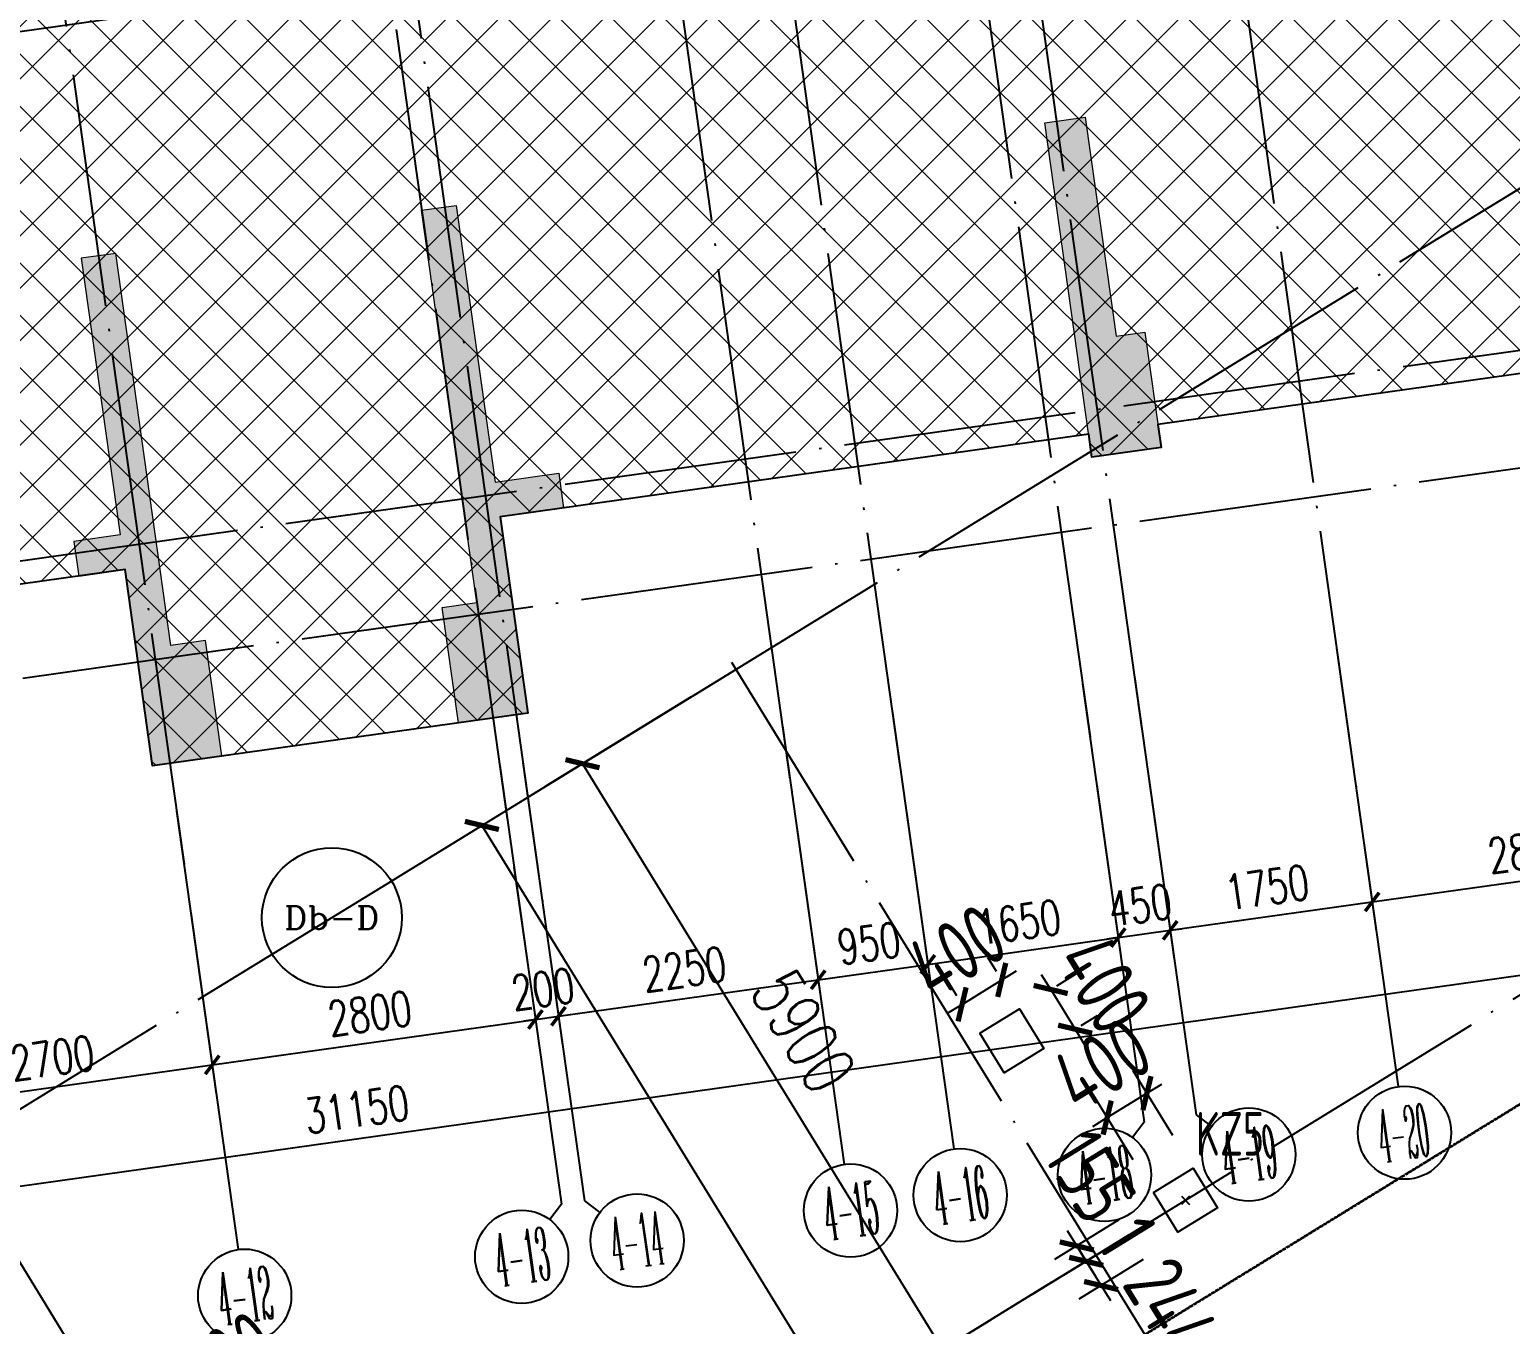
# Model space of a CAD drawing. Header units: millimetres. Extents: x 1089227 to 13101469, y 618865 to 10240562.
# Drawn here: x 1722349 to 1735054, y 4799842 to 4810955 of the extents above; entities that cross this region are included whole.
import ezdxf
from ezdxf.enums import TextEntityAlignment as Align

# ---------------------------------------------------------------- set-up
doc = ezdxf.new("R2010")
doc.units = ezdxf.units.MM
doc.header["$LTSCALE"] = 1000
doc.header["$PDMODE"] = 3
doc.header["$PDSIZE"] = 200
doc.linetypes.add('A09-G-CTRL-用地红线+建筑退线_设计区$0$Controlline1', pattern=[12.8, 8, -1.6, 1.6, -1.6])
doc.linetypes.add('DOTE', pattern=[2.42, 2, -0.2, 0.02, -0.2])
doc.layers.get('0').update_dxf_attribs({"linetype": 'CONTINUOUS'})
doc.layers.get('Defpoints').update_dxf_attribs({"linetype": 'CONTINUOUS'})
for name, color, linetype, lineweight in [('A09-G-CTRL-用地红线+建筑退线_设计区$0$Z-REDL-CTRL(建筑控制线)', 40, 'CONTINUOUS', 35), ('S-SLAB-HATCH', 73, 'CONTINUOUS', 0), ('S-WALL', 31, 'CONTINUOUS', 0)]:
    doc.layers.add(name, color=color, linetype=linetype, lineweight=lineweight)
for name, color, linetype in [('AXIS', 3, 'CONTINUOUS'), ('AXIS_TEXT', 7, 'CONTINUOUS'), ('C-H', 8, 'CONTINUOUS'), ('COLU_DIM', 3, 'CONTINUOUS'), ('COLU_NUM', 7, 'CONTINUOUS'), ('DOTE', 1, 'DOTE'), ('S-COLU-BEAM', 240, 'CONTINUOUS'), ('S-EDGE', 210, 'CONTINUOUS'), ('单形心', 4, 'CONTINUOUS'), ('辅助', 7, 'CONTINUOUS')]:
    doc.layers.add(name, color=color, linetype=linetype)
doc.styles.add('_TCH_AXIS', font='COMPLEX', dxfattribs={"bigfont": 'AllInOneBig.shx'})
doc.styles.add('_TCH_DIM_T3', font='SIMPLEX', dxfattribs={"width": 0.705882, "bigfont": 'AllInOneBig.shx'})
doc.styles.add('COMPLEX', font='COMPLEX', dxfattribs={"bigfont": 'AllInOneBig.shx'})
doc.styles.add('TSSD_Dimension', font='tssdeng.shx', dxfattribs={"width": 0.75, "bigfont": 'Hztxt.shx'})
doc.styles.add('TSSD_Label', font='Tssdeng.shx', dxfattribs={"width": 0.7, "bigfont": 'hztxt.shx'})
doc.dimstyles.new('_TCH_ARCH&&150', dxfattribs={"dimtxt": 446.25, "dimasz": 150, "dimexe": 375, "dimexo": 450, "dimgap": 189.375, "dimtad": 1, "dimdec": 0, "dimzin": 0, "dimdsep": 46, "dimtxsty": '_TCH_DIM_T3', "dimblk": 'ARCHTICK', "dimcen": 0.09, "dimclrt": 7, "dimazin": 2, "dimtfac": 1, "dimtdec": 0, "dimtix": 1, "dimtmove": 2, "dimatfit": 3, "dimfxl": 0, "dimtolj": 1, "dimtzin": 0, "dimarcsym": 0})
doc.dimstyles.new('_TCH_ARCH-100', dxfattribs={"dimscale": 100, "dimtxt": 2.975, "dimasz": 1, "dimexe": 2.5, "dimexo": 3, "dimgap": 1, "dimtad": 1, "dimdec": 0, "dimzin": 0, "dimdsep": 46, "dimtxsty": '_TCH_DIM_T3', "dimblk": 'ARCHTICK', "dimcen": 0.09, "dimclrt": 7, "dimazin": 2, "dimtfac": 1, "dimtdec": 0, "dimtix": 1, "dimtmove": 2, "dimatfit": 3, "dimfxl": 0, "dimtolj": 1, "dimtzin": 0, "dimarcsym": 0})
doc.dimstyles.new('TSSD_150_150', dxfattribs={"dimtxt": 525, "dimasz": 150, "dimexe": 225, "dimexo": 375, "dimgap": 150, "dimtad": 1, "dimdec": 0, "dimzin": 0, "dimdsep": 46, "dimtxsty": 'TSSD_Dimension', "dimblk": 'ARCHTICK', "dimblk1": 'ARCHTICK', "dimblk2": 'ARCHTICK', "dimcen": 0, "dimdle": 150, "dimclrt": 7, "dimadec": 0, "dimazin": 0, "dimtfac": 1, "dimtdec": 0, "dimtix": 1, "dimtmove": 2, "dimatfit": 3, "dimfxl": 0, "dimtolj": 1, "dimtzin": 0, "dimarcsym": 0})

# ---------------------------------------------------------------- blocks, each defined once
blk = doc.blocks.new('0323最综用地红线')
at = {"layer": 'A09-G-CTRL-用地红线+建筑退线_设计区$0$Z-REDL-CTRL(建筑控制线)', "linetype": 'A09-G-CTRL-用地红线+建筑退线_设计区$0$Controlline1', "ltscale": 0.0005, "flags": 128}
blk.add_lwpolyline([(8299567, 3686108), (8326626, 3675265), (8336400, 3687495), (8338983, 3690878), (8341712, 3688883), (8341724, 3688834), (8348492, 3681996), (8336495, 3657264), (8335815, 3655857), (8334921, 3653765), (8334408, 3652495), (8333554, 3650188), (8332762, 3647815), (8332296, 3646270), (8331866, 3644682), (8331460, 3643007), (8331063, 3641145), (8330737, 3639422), (8330293, 3636480), (8330017, 3634043), (8329761, 3630317), (8329732, 3627942), (8329763, 3625708), (8329928, 3622644), (8330113, 3620704), (8330325, 3618642), (8330653, 3615645), (8331572, 3606971), (8333151, 3600656), (8334420, 3595620), (8335099, 3592902), (8332162, 3588340), (8329462, 3587873), (8325135, 3587049), (8322510, 3586515), (8319525, 3585891), (8317926, 3585544), (8316578, 3585249), (8315535, 3585011), (8313300, 3584499), (8310791, 3583894), (8309251, 3583537), (8305740, 3582637), (8303918, 3582156), (8302104, 3581668), (8299703, 3581012), (8297227, 3580315), (8295056, 3579682), (8292998, 3579074), (8290643, 3578358), (8288572, 3577710), (8287591, 3577398), (8286161, 3576940), (8284503, 3576401), (8282624, 3575767), (8281086, 3575247), (8278146, 3574222), (8273894, 3572680), (8272471, 3572149), (8271089, 3571640), (8267888, 3570407), (8264331, 3569000), (8260702, 3567515), (8258549, 3566609), (8254947, 3565066), (8252185, 3563832), (8250834, 3563232), (8249176, 3562470), (8247994, 3561930), (8245505, 3560754), (8242980, 3559544), (8239801, 3558013), (8237959, 3557076), (8235838, 3555996), (8233384, 3554698), (8228450, 3552051), (8226178, 3550787), (8222141, 3548504), (8215629, 3544667), (8213710, 3543497), (8193657, 3531175), (8180322, 3522990), (8166408, 3514440), (8156991, 3508658), (8151138, 3505062), (8142685, 3507267), (8121171, 3545747), (8120724, 3546549), (8120233, 3547383), (8119272, 3548967), (8118108, 3550752), (8117067, 3552244), (8115806, 3553970), (8115672, 3554140), (8146431, 3575790), (8162146, 3587599), (8162295, 3588125), (8199863, 3615253), (8204215, 3618404), (8231584, 3638167), (8260590, 3655826), (8295376, 3680010)], close=True, dxfattribs=at)
blk = doc.blocks.new('_AXISO')
blk.add_circle((0, 0), 0.5)
at = {"layer": 'AXIS_TEXT', "style": 'COMPLEX', "width": 1.041667}
blk.add_attdef('A', text='', height=0.56, dxfattribs=at).set_placement((-0.25, -0.28), (0.25, -0.28), align=Align.FIT)
blk = doc.blocks.new('_ArchTick')
at = {"color": 0, "linetype": 'ByBlock', "const_width": 0.3}
blk.add_lwpolyline([(-0.707, -0.707), (0.707, 0.707)], dxfattribs=at)
blk = doc.blocks.new('*D28')
at = {"layer": 'AXIS', "color": 0, "lineweight": -2, "transparency": 16777216}
for p, q in [((0, -2314), (0, -5564)), ((31150, -2314), (31150, -5564)), ((0, -5314), (31150, -5314))]:
    blk.add_line(p, q, dxfattribs=at)
at = {"layer": 'Defpoints', "color": 0, "transparency": 16777216}
for p in [(0, -2014), (31150, -2014), (31150, -5314)]:
    blk.add_point(p, dxfattribs=at)
at = {"layer": 'AXIS', "color": 0, "linetype": 'ByBlock', "lineweight": -2, "transparency": 16777216, "xscale": 100, "yscale": 100, "zscale": 100, "rotation": 180}
blk.add_blockref('_ArchTick', (0, -5314), dxfattribs=at)
at = {"layer": 'AXIS', "color": 0, "linetype": 'ByBlock', "lineweight": -2, "transparency": 16777216, "xscale": 100, "yscale": 100, "zscale": 100}
blk.add_blockref('_ArchTick', (31150, -5314), dxfattribs=at)
at = {"layer": 'AXIS', "color": 7, "transparency": 16777216, "insert": (15575, -5065), "char_height": 297.5, "attachment_point": 5, "style": '_TCH_DIM_T3'}
blk.add_mtext('\\A1;31150', dxfattribs=at)
blk = doc.blocks.new('*D34')
at = {"layer": 'AXIS', "color": 0, "lineweight": -2, "transparency": 16777216}
for p, q in [((11700, -2314), (11700, -4764)), ((14400, -2314), (14400, -4764)), ((11700, -4514), (14400, -4514))]:
    blk.add_line(p, q, dxfattribs=at)
at = {"layer": 'Defpoints', "color": 0, "transparency": 16777216}
for p in [(11700, -2014), (14400, -2014), (14400, -4514)]:
    blk.add_point(p, dxfattribs=at)
at = {"layer": 'AXIS', "color": 0, "linetype": 'ByBlock', "lineweight": -2, "transparency": 16777216, "xscale": 100, "yscale": 100, "zscale": 100, "rotation": 180}
blk.add_blockref('_ArchTick', (11700, -4514), dxfattribs=at)
at = {"layer": 'AXIS', "color": 0, "linetype": 'ByBlock', "lineweight": -2, "transparency": 16777216, "xscale": 100, "yscale": 100, "zscale": 100}
blk.add_blockref('_ArchTick', (14400, -4514), dxfattribs=at)
at = {"layer": 'AXIS', "color": 7, "transparency": 16777216, "insert": (13050, -4265), "char_height": 297.5, "attachment_point": 5, "style": '_TCH_DIM_T3'}
blk.add_mtext('\\A1;2700', dxfattribs=at)
blk = doc.blocks.new('*D35')
at = {"layer": 'AXIS', "color": 0, "lineweight": -2, "transparency": 16777216}
for p, q in [((14400, -2314), (14400, -4764)), ((17200, -2314), (17200, -4764)), ((14400, -4514), (17200, -4514))]:
    blk.add_line(p, q, dxfattribs=at)
at = {"layer": 'Defpoints', "color": 0, "transparency": 16777216}
for p in [(14400, -2014), (17200, -2014), (17200, -4514)]:
    blk.add_point(p, dxfattribs=at)
at = {"layer": 'AXIS', "color": 0, "linetype": 'ByBlock', "lineweight": -2, "transparency": 16777216, "xscale": 100, "yscale": 100, "zscale": 100, "rotation": 180}
blk.add_blockref('_ArchTick', (14400, -4514), dxfattribs=at)
at = {"layer": 'AXIS', "color": 0, "linetype": 'ByBlock', "lineweight": -2, "transparency": 16777216, "xscale": 100, "yscale": 100, "zscale": 100}
blk.add_blockref('_ArchTick', (17200, -4514), dxfattribs=at)
at = {"layer": 'AXIS', "color": 7, "transparency": 16777216, "insert": (15800, -4265), "char_height": 297.5, "attachment_point": 5, "style": '_TCH_DIM_T3'}
blk.add_mtext('\\A1;2800', dxfattribs=at)
blk = doc.blocks.new('*D36')
at = {"layer": 'AXIS', "color": 0, "lineweight": -2, "transparency": 16777216}
for p, q in [((17200, -2314), (17200, -4764)), ((17400, -2314), (17400, -4764)), ((17200, -4514), (17100, -4514)), ((17200, -4514), (17400, -4514)), ((17400, -4514), (17500, -4514))]:
    blk.add_line(p, q, dxfattribs=at)
at = {"layer": 'Defpoints', "color": 0, "transparency": 16777216}
for p in [(17200, -2014), (17400, -2014), (17400, -4514)]:
    blk.add_point(p, dxfattribs=at)
at = {"layer": 'AXIS', "color": 0, "linetype": 'ByBlock', "lineweight": -2, "transparency": 16777216, "xscale": 100, "yscale": 100, "zscale": 100}
blk.add_blockref('_ArchTick', (17200, -4514), dxfattribs=at)
at = {"layer": 'AXIS', "color": 0, "linetype": 'ByBlock', "lineweight": -2, "transparency": 16777216, "xscale": 100, "yscale": 100, "zscale": 100, "rotation": 180}
blk.add_blockref('_ArchTick', (17400, -4514), dxfattribs=at)
at = {"layer": 'AXIS', "color": 7, "transparency": 16777216, "insert": (17300, -4265), "char_height": 297.5, "attachment_point": 5, "style": '_TCH_DIM_T3'}
blk.add_mtext('\\A1;200', dxfattribs=at)
blk = doc.blocks.new('*D37')
at = {"layer": 'AXIS', "color": 0, "lineweight": -2, "transparency": 16777216}
for p, q in [((17400, -2314), (17400, -4764)), ((19650, -2314), (19650, -4764)), ((17400, -4514), (19650, -4514))]:
    blk.add_line(p, q, dxfattribs=at)
at = {"layer": 'Defpoints', "color": 0, "transparency": 16777216}
for p in [(17400, -2014), (19650, -2014), (19650, -4514)]:
    blk.add_point(p, dxfattribs=at)
at = {"layer": 'AXIS', "color": 0, "linetype": 'ByBlock', "lineweight": -2, "transparency": 16777216, "xscale": 100, "yscale": 100, "zscale": 100, "rotation": 180}
blk.add_blockref('_ArchTick', (17400, -4514), dxfattribs=at)
at = {"layer": 'AXIS', "color": 0, "linetype": 'ByBlock', "lineweight": -2, "transparency": 16777216, "xscale": 100, "yscale": 100, "zscale": 100}
blk.add_blockref('_ArchTick', (19650, -4514), dxfattribs=at)
at = {"layer": 'AXIS', "color": 7, "transparency": 16777216, "insert": (18525, -4265), "char_height": 297.5, "attachment_point": 5, "style": '_TCH_DIM_T3'}
blk.add_mtext('\\A1;2250', dxfattribs=at)
blk = doc.blocks.new('*D38')
at = {"layer": 'AXIS', "color": 0, "lineweight": -2, "transparency": 16777216}
for p, q in [((19650, -2314), (19650, -4764)), ((20600, -2314), (20600, -4764)), ((19650, -4514), (20600, -4514))]:
    blk.add_line(p, q, dxfattribs=at)
at = {"layer": 'Defpoints', "color": 0, "transparency": 16777216}
for p in [(19650, -2014), (20600, -2014), (20600, -4514)]:
    blk.add_point(p, dxfattribs=at)
at = {"layer": 'AXIS', "color": 0, "linetype": 'ByBlock', "lineweight": -2, "transparency": 16777216, "xscale": 100, "yscale": 100, "zscale": 100, "rotation": 180}
blk.add_blockref('_ArchTick', (19650, -4514), dxfattribs=at)
at = {"layer": 'AXIS', "color": 0, "linetype": 'ByBlock', "lineweight": -2, "transparency": 16777216, "xscale": 100, "yscale": 100, "zscale": 100}
blk.add_blockref('_ArchTick', (20600, -4514), dxfattribs=at)
at = {"layer": 'AXIS', "color": 7, "transparency": 16777216, "insert": (20125, -4265), "char_height": 297.5, "attachment_point": 5, "style": '_TCH_DIM_T3'}
blk.add_mtext('\\A1;950', dxfattribs=at)
blk = doc.blocks.new('*D39')
at = {"layer": 'AXIS', "color": 0, "lineweight": -2, "transparency": 16777216}
for p, q in [((20600, -2314), (20600, -4764)), ((22250, -2314), (22250, -4764)), ((20600, -4514), (22250, -4514))]:
    blk.add_line(p, q, dxfattribs=at)
at = {"layer": 'Defpoints', "color": 0, "transparency": 16777216}
for p in [(20600, -2014), (22250, -2014), (22250, -4514)]:
    blk.add_point(p, dxfattribs=at)
at = {"layer": 'AXIS', "color": 0, "linetype": 'ByBlock', "lineweight": -2, "transparency": 16777216, "xscale": 100, "yscale": 100, "zscale": 100, "rotation": 180}
blk.add_blockref('_ArchTick', (20600, -4514), dxfattribs=at)
at = {"layer": 'AXIS', "color": 0, "linetype": 'ByBlock', "lineweight": -2, "transparency": 16777216, "xscale": 100, "yscale": 100, "zscale": 100}
blk.add_blockref('_ArchTick', (22250, -4514), dxfattribs=at)
at = {"layer": 'AXIS', "color": 7, "transparency": 16777216, "insert": (21425, -4265), "char_height": 297.5, "attachment_point": 5, "style": '_TCH_DIM_T3'}
blk.add_mtext('\\A1;1650', dxfattribs=at)
blk = doc.blocks.new('*D40')
at = {"layer": 'AXIS', "color": 0, "lineweight": -2, "transparency": 16777216}
for p, q in [((22250, -2314), (22250, -4764)), ((22700, -2314), (22700, -4764)), ((22250, -4514), (22150, -4514)), ((22250, -4514), (22700, -4514)), ((22700, -4514), (22800, -4514))]:
    blk.add_line(p, q, dxfattribs=at)
at = {"layer": 'Defpoints', "color": 0, "transparency": 16777216}
for p in [(22250, -2014), (22700, -2014), (22700, -4514)]:
    blk.add_point(p, dxfattribs=at)
at = {"layer": 'AXIS', "color": 0, "linetype": 'ByBlock', "lineweight": -2, "transparency": 16777216, "xscale": 100, "yscale": 100, "zscale": 100}
blk.add_blockref('_ArchTick', (22250, -4514), dxfattribs=at)
at = {"layer": 'AXIS', "color": 0, "linetype": 'ByBlock', "lineweight": -2, "transparency": 16777216, "xscale": 100, "yscale": 100, "zscale": 100, "rotation": 180}
blk.add_blockref('_ArchTick', (22700, -4514), dxfattribs=at)
at = {"layer": 'AXIS', "color": 7, "transparency": 16777216, "insert": (22475, -4265), "char_height": 297.5, "attachment_point": 5, "style": '_TCH_DIM_T3'}
blk.add_mtext('\\A1;450', dxfattribs=at)
blk = doc.blocks.new('*D41')
at = {"layer": 'AXIS', "color": 0, "lineweight": -2, "transparency": 16777216}
for p, q in [((22700, -2314), (22700, -4764)), ((24450, -2314), (24450, -4764)), ((22700, -4514), (24450, -4514))]:
    blk.add_line(p, q, dxfattribs=at)
at = {"layer": 'Defpoints', "color": 0, "transparency": 16777216}
for p in [(22700, -2014), (24450, -2014), (24450, -4514)]:
    blk.add_point(p, dxfattribs=at)
at = {"layer": 'AXIS', "color": 0, "linetype": 'ByBlock', "lineweight": -2, "transparency": 16777216, "xscale": 100, "yscale": 100, "zscale": 100, "rotation": 180}
blk.add_blockref('_ArchTick', (22700, -4514), dxfattribs=at)
at = {"layer": 'AXIS', "color": 0, "linetype": 'ByBlock', "lineweight": -2, "transparency": 16777216, "xscale": 100, "yscale": 100, "zscale": 100}
blk.add_blockref('_ArchTick', (24450, -4514), dxfattribs=at)
at = {"layer": 'AXIS', "color": 7, "transparency": 16777216, "insert": (23575, -4265), "char_height": 297.5, "attachment_point": 5, "style": '_TCH_DIM_T3'}
blk.add_mtext('\\A1;1750', dxfattribs=at)
blk = doc.blocks.new('*D42')
at = {"layer": 'AXIS', "color": 0, "lineweight": -2, "transparency": 16777216}
for p, q in [((24450, -2314), (24450, -4764)), ((27250, -2314), (27250, -4764)), ((24450, -4514), (27250, -4514))]:
    blk.add_line(p, q, dxfattribs=at)
at = {"layer": 'Defpoints', "color": 0, "transparency": 16777216}
for p in [(24450, -2014), (27250, -2014), (27250, -4514)]:
    blk.add_point(p, dxfattribs=at)
at = {"layer": 'AXIS', "color": 0, "linetype": 'ByBlock', "lineweight": -2, "transparency": 16777216, "xscale": 100, "yscale": 100, "zscale": 100, "rotation": 180}
blk.add_blockref('_ArchTick', (24450, -4514), dxfattribs=at)
at = {"layer": 'AXIS', "color": 0, "linetype": 'ByBlock', "lineweight": -2, "transparency": 16777216, "xscale": 100, "yscale": 100, "zscale": 100}
blk.add_blockref('_ArchTick', (27250, -4514), dxfattribs=at)
at = {"layer": 'AXIS', "color": 7, "transparency": 16777216, "insert": (25850, -4265), "char_height": 297.5, "attachment_point": 5, "style": '_TCH_DIM_T3'}
blk.add_mtext('\\A1;2800', dxfattribs=at)
blk = doc.blocks.new('*D450')
at = {"layer": 'AXIS', "color": 0, "lineweight": -2, "transparency": 16777216}
for p, q in [((-173409, -19984), (-175525, -21284)), ((-175206, -21087), (-165000, -37704)), ((-163203, -36600), (-165320, -37900))]:
    blk.add_line(p, q, dxfattribs=at)
at = {"layer": 'Defpoints', "color": 0, "transparency": 16777216}
for p in [(-173025, -19748), (-162820, -36364), (-165000, -37704)]:
    blk.add_point(p, dxfattribs=at)
at = {"layer": 'AXIS', "color": 0, "lineweight": -2, "transparency": 16777216, "xscale": 150, "yscale": 150, "zscale": 150}
for p, rotation in [((-175206, -21087), 121.5582110074274), ((-165000, -37704), 301.5582110074274)]:
    blk.add_blockref('_ArchTick', p, dxfattribs=dict(at, rotation=rotation))
at = {"layer": 'AXIS', "color": 7, "transparency": 16777216, "insert": (-169751, -29180), "char_height": 446.2, "attachment_point": 5, "rotation": 301.5582, "style": '_TCH_DIM_T3'}
blk.add_mtext('\\A1;19500', dxfattribs=at)
blk = doc.blocks.new('*D452')
at = {"layer": 'AXIS', "color": 0, "lineweight": -2, "transparency": 16777216}
for p, q in [((-170321, -25011), (-171574, -25781)), ((-171255, -25585), (-167748, -31294)), ((-166814, -30720), (-168068, -31490))]:
    blk.add_line(p, q, dxfattribs=at)
at = {"layer": 'Defpoints', "color": 0, "transparency": 16777216}
for p in [(-169937, -24776), (-166431, -30485), (-167748, -31294)]:
    blk.add_point(p, dxfattribs=at)
at = {"layer": 'AXIS', "color": 0, "lineweight": -2, "transparency": 16777216, "xscale": 150, "yscale": 150, "zscale": 150}
for p, rotation in [((-171255, -25585), 121.5582110074262), ((-167748, -31294), 301.5582110074262)]:
    blk.add_blockref('_ArchTick', p, dxfattribs=dict(at, rotation=rotation))
at = {"layer": 'AXIS', "color": 7, "transparency": 16777216, "insert": (-169150, -28223), "char_height": 446.2, "attachment_point": 5, "rotation": 301.5582, "style": '_TCH_DIM_T3'}
blk.add_mtext('\\A1;6700', dxfattribs=at)
blk = doc.blocks.new('*D453')
at = {"layer": 'AXIS', "color": 0, "lineweight": -2, "transparency": 16777216}
for p, q in [((-173409, -19984), (-174662, -20754)), ((-174343, -20557), (-171255, -25585)), ((-170321, -25011), (-171574, -25781))]:
    blk.add_line(p, q, dxfattribs=at)
at = {"layer": 'Defpoints', "color": 0, "transparency": 16777216}
for p in [(-173025, -19748), (-169937, -24776), (-171255, -25585)]:
    blk.add_point(p, dxfattribs=at)
at = {"layer": 'AXIS', "color": 0, "lineweight": -2, "transparency": 16777216, "xscale": 150, "yscale": 150, "zscale": 150}
for p, rotation in [((-174343, -20557), 121.5582110074291), ((-171255, -25585), 301.5582110074291)]:
    blk.add_blockref('_ArchTick', p, dxfattribs=dict(at, rotation=rotation))
at = {"layer": 'AXIS', "color": 7, "transparency": 16777216, "insert": (-172447, -22855), "char_height": 446.2, "attachment_point": 5, "rotation": 301.5582, "style": '_TCH_DIM_T3'}
blk.add_mtext('\\A1;5900', dxfattribs=at)
blk = doc.blocks.new('A$C6E8A2456')
at = {"layer": 'S-SLAB-HATCH'}
h = blk.add_hatch(dxfattribs=at)
h.set_pattern_fill('ANSI37', color=251, scale=200)
h.set_pattern_definition([(45, (-2451873.96, 1550581.15), (-224.506403, 224.506403), []), (135, (-2451873.96, 1550581.15), (-224.506403, -224.506403), [])])
h.paths.add_polyline_path([(1, 0), (516, -3664), (3783, -3205), (4145, -5779), (4343, -5751), (5164, -11594), (5164, -11594), (5386, -13179), (4793, -13262), (5197, -16134), (5197, -16134), (5266, -16629), (5068, -16657), (5674, -20965), (5785, -21757), (6126, -24183), (6324, -24155), (6978, -28809), (9701, -28426), (10091, -31199), (9101, -31338), (8989, -30546), (7405, -30767), (6117, -30950), (6827, -36000), (2717, -36578), (2745, -36776), (2151, -36859), (2123, -36661), (-2927, -37371), (-2690, -39055), (-5909, -39507), (-6145, -37823), (-10948, -38498), (-10851, -39192), (-11544, -39289), (-11572, -39091), (-16821, -39829), (-16932, -39036), (-16685, -39002), (-17269, -34842), (-19992, -35225), (-19922, -35720), (-20912, -35859), (-21393, -32443), (-19214, -32137), (-20821, -20699), (-21019, -20727), (-22607, -9438), (-22409, -9410), (-22728, -7133), (-19460, -6673), (-20003, -2811), (-19211, -2700), (-19113, -3393), (-15846, -2934), (-15888, -2637), (-15393, -2567), (-15378, -2666), (-4486, -1137), (-4500, -1036), (-4005, -967), (-3984, -1115), (-715, -656), (-792, -111)])
at = {"layer": 'S-EDGE'}
blk.add_lwpolyline([(5068, -16657), (5674, -20965), (5785, -21757), (6126, -24183), (6324, -24155), (6978, -28809), (9701, -28426), (10091, -31199), (9101, -31338), (8989, -30546), (7405, -30767), (6117, -30950), (6827, -36000), (2717, -36578), (2745, -36776), (2151, -36859), (2123, -36661), (-2927, -37371), (-2690, -39055), (-5909, -39507), (-6145, -37823), (-10948, -38498)], dxfattribs=at)
blk = doc.blocks.new('QZ-TL-0808')
at = {"layer": 'C-H'}
for points in [[(-130443, -110819), (-130096, -110770), (-129832, -112651), (-129584, -112617), (-129445, -113607), (-130039, -113690)], [(-135790, -111570), (-135493, -111530), (-135159, -113905), (-134614, -113828), (-134573, -114126), (-135117, -114202), (-134881, -115886), (-135475, -115969), (-135614, -114979), (-135317, -114937)], [(-138099, -116338), (-137504, -116254), (-137644, -115264), (-137941, -115306), (-138414, -111941), (-138711, -111983), (-138377, -114357), (-138774, -114413), (-138732, -114710), (-138335, -114654)]]:
    blk.add_hatch(color=256, dxfattribs=at).paths.add_polyline_path(points)
at = {"layer": 'S-WALL'}
for points in [[(-130443, -110819), (-130096, -110770), (-129832, -112651), (-129584, -112617), (-129445, -113607), (-130039, -113690), (-130443, -110819)], [(-135790, -111570), (-135493, -111530), (-135159, -113905), (-134614, -113828), (-134573, -114126), (-135117, -114202), (-134881, -115886), (-135475, -115969), (-135614, -114979), (-135317, -114937), (-135790, -111570)], [(-138099, -116338), (-137504, -116254), (-137644, -115264), (-137941, -115306), (-138414, -111941), (-138711, -111983), (-138377, -114357), (-138774, -114413), (-138732, -114710), (-138335, -114654), (-138099, -116338)]]:
    blk.add_lwpolyline(points, dxfattribs=at)
blk = doc.blocks.new('BANWANG_XINGXIN')
at = {"color": 0}
for points in [[(0.71, 0.71), (-0.71, -0.71)], [(-0.71, 0.71), (0.71, -0.71)]]:
    blk.add_lwpolyline(points, dxfattribs=at)
blk = doc.blocks.new('*D1334')
at = {"layer": 'COLU_DIM', "color": 0, "lineweight": -2, "transparency": 16777216}
for p, q in [((1724027, 4798594), (1723710, 4799162)), ((1723340, 4798697), (1723950, 4799039)), ((1723678, 4798399), (1723361, 4798966))]:
    blk.add_line(p, q, dxfattribs=at)
at = {"layer": 'Defpoints', "color": 0, "transparency": 16777216}
for p in [(1723820, 4798965), (1724210, 4798267), (1723861, 4798072)]:
    blk.add_point(p, dxfattribs=at)
at = {"layer": 'COLU_DIM', "color": 0, "lineweight": -2, "transparency": 16777216, "xscale": 150, "yscale": 150, "zscale": 150}
for p, rotation in [((1723820, 4798965), 29.24472781639269), ((1723471, 4798770), 209.2447278163927)]:
    blk.add_blockref('_ArchTick', p, dxfattribs=dict(at, rotation=rotation))
at = {"layer": 'COLU_DIM', "color": 7, "transparency": 16777216, "insert": (1724036, 4799559), "char_height": 525, "attachment_point": 5, "rotation": 29.2447, "style": 'TSSD_Dimension'}
blk.add_mtext('\\A1;400', dxfattribs=at)
blk = doc.blocks.new('*D1348')
at = {"layer": 'COLU_DIM', "color": 0, "lineweight": -2, "transparency": 16777216}
for p, q in [((1732159, 4801465), (1731818, 4802018)), ((1731936, 4801827), (1732064, 4801905)), ((1731818, 4801255), (1731477, 4801809)), ((1731595, 4801617), (1731936, 4801827)), ((1731595, 4801617), (1731468, 4801538))]:
    blk.add_line(p, q, dxfattribs=at)
at = {"layer": 'Defpoints', "color": 0, "transparency": 16777216}
for p in [(1731936, 4801827), (1732355, 4801146), (1732015, 4800936)]:
    blk.add_point(p, dxfattribs=at)
at = {"layer": 'COLU_DIM', "color": 0, "lineweight": -2, "transparency": 16777216, "xscale": 150, "yscale": 150, "zscale": 150}
for p, rotation in [((1731936, 4801827), 211.6324405110617), ((1731595, 4801617), 31.63244051106174)]:
    blk.add_blockref('_ArchTick', p, dxfattribs=dict(at, rotation=rotation))
at = {"layer": 'COLU_DIM', "color": 7, "transparency": 16777216, "insert": (1731549, 4802073), "char_height": 525, "attachment_point": 5, "rotation": 31.6324, "style": 'TSSD_Dimension'}
blk.add_mtext('\\A1;400', dxfattribs=at)
blk = doc.blocks.new('*D1349')
at = {"layer": 'COLU_DIM', "color": 0, "lineweight": -2, "transparency": 16777216}
for p, q in [((1731696, 4800739), (1731142, 4800398)), ((1731334, 4800516), (1731255, 4800644)), ((1731777, 4800607), (1731224, 4800266)), ((1731334, 4800516), (1731415, 4800384)), ((1731415, 4800384), (1731494, 4800256))]:
    blk.add_line(p, q, dxfattribs=at)
at = {"layer": 'Defpoints', "color": 0, "transparency": 16777216}
for p in [(1732015, 4800936), (1732096, 4800803), (1731415, 4800384)]:
    blk.add_point(p, dxfattribs=at)
at = {"layer": 'COLU_DIM', "color": 0, "lineweight": -2, "transparency": 16777216, "xscale": 150, "yscale": 150, "zscale": 150}
for p, rotation in [((1731334, 4800516), 301.6324405337783), ((1731415, 4800384), 121.6324405337783)]:
    blk.add_blockref('_ArchTick', p, dxfattribs=dict(at, rotation=rotation))
at = {"layer": 'COLU_DIM', "color": 7, "transparency": 16777216, "insert": (1731450, 4801115), "char_height": 525, "attachment_point": 5, "rotation": 301.6324, "style": 'TSSD_Dimension'}
blk.add_mtext('\\A1;155', dxfattribs=at)
blk = doc.blocks.new('*D1350')
at = {"layer": 'COLU_DIM', "color": 0, "lineweight": -2, "transparency": 16777216}
for p, q in [((1731777, 4800607), (1731224, 4800266)), ((1731777, 4800606), (1731224, 4800265)), ((1731415, 4800384), (1731337, 4800512)), ((1731415, 4800384), (1731415, 4800383)), ((1731415, 4800383), (1731494, 4800256))]:
    blk.add_line(p, q, dxfattribs=at)
at = {"layer": 'Defpoints', "color": 0, "transparency": 16777216}
for p in [(1732096, 4800803), (1732097, 4800803), (1731415, 4800383)]:
    blk.add_point(p, dxfattribs=at)
at = {"layer": 'COLU_DIM', "color": 0, "lineweight": -2, "transparency": 16777216, "xscale": 150, "yscale": 150, "zscale": 150}
for p, rotation in [((1731415, 4800384), 301.6324405337783), ((1731415, 4800383), 121.6324405337783)]:
    blk.add_blockref('_ArchTick', p, dxfattribs=dict(at, rotation=rotation))
at = {"layer": 'COLU_DIM', "color": 7, "transparency": 16777216, "insert": (1731767, 4800600), "char_height": 525, "attachment_point": 5, "rotation": 301.6324, "style": 'TSSD_Dimension'}
blk.add_mtext('\\A1;1', dxfattribs=at)
blk = doc.blocks.new('*D1351')
at = {"layer": 'COLU_DIM', "color": 0, "lineweight": -2, "transparency": 16777216}
for p, q in [((1731777, 4800606), (1731224, 4800265)), ((1731415, 4800383), (1731337, 4800511)), ((1731905, 4800399), (1731352, 4800058)), ((1731415, 4800383), (1731543, 4800176)), ((1731543, 4800176), (1731622, 4800048))]:
    blk.add_line(p, q, dxfattribs=at)
at = {"layer": 'Defpoints', "color": 0, "transparency": 16777216}
for p in [(1732097, 4800803), (1732225, 4800595), (1731543, 4800176)]:
    blk.add_point(p, dxfattribs=at)
at = {"layer": 'COLU_DIM', "color": 0, "lineweight": -2, "transparency": 16777216, "xscale": 150, "yscale": 150, "zscale": 150}
for p, rotation in [((1731415, 4800383), 301.6324405337783), ((1731543, 4800176), 121.6324405337783)]:
    blk.add_blockref('_ArchTick', p, dxfattribs=dict(at, rotation=rotation))
at = {"layer": 'COLU_DIM', "color": 7, "transparency": 16777216, "insert": (1732150, 4799978), "char_height": 525, "attachment_point": 5, "rotation": 301.6324, "style": 'TSSD_Dimension'}
blk.add_mtext('\\A1;244', dxfattribs=at)
blk = doc.blocks.new('*D957')
at = {"layer": 'COLU_DIM', "color": 0, "lineweight": -2, "transparency": 16777216}
for p, q in [((1730646, 4802871), (1730572, 4802990)), ((1730305, 4802661), (1730232, 4802780)), ((1730350, 4802589), (1730690, 4802799)), ((1730690, 4802799), (1730818, 4802877)), ((1730350, 4802589), (1730222, 4802510))]:
    blk.add_line(p, q, dxfattribs=at)
at = {"layer": 'Defpoints', "color": 0, "transparency": 16777216}
for p in [(1730690, 4802799), (1730842, 4802552), (1730502, 4802342)]:
    blk.add_point(p, dxfattribs=at)
at = {"layer": 'COLU_DIM', "color": 0, "lineweight": -2, "transparency": 16777216, "xscale": 150, "yscale": 150, "zscale": 150}
for p, rotation in [((1730690, 4802799), 211.6324405482086), ((1730350, 4802589), 31.6324405482085)]:
    blk.add_blockref('_ArchTick', p, dxfattribs=dict(at, rotation=rotation))
at = {"layer": 'COLU_DIM', "color": 7, "transparency": 16777216, "insert": (1730304, 4803045), "char_height": 525, "attachment_point": 5, "rotation": 31.6324, "style": 'TSSD_Dimension'}
blk.add_mtext('\\A1;400', dxfattribs=at)
blk = doc.blocks.new('*D967')
at = {"layer": 'COLU_DIM', "color": 0, "lineweight": -2, "transparency": 16777216}
for p, q in [((1731110, 4802717), (1731031, 4802844)), ((1731162, 4802748), (1731301, 4802835)), ((1731110, 4802717), (1731320, 4802376)), ((1731371, 4802408), (1731511, 4802494)), ((1731320, 4802376), (1731398, 4802248))]:
    blk.add_line(p, q, dxfattribs=at)
at = {"layer": 'Defpoints', "color": 0, "transparency": 16777216}
for p in [(1730842, 4802552), (1731320, 4802376), (1731052, 4802211)]:
    blk.add_point(p, dxfattribs=at)
at = {"layer": 'COLU_DIM', "color": 0, "lineweight": -2, "transparency": 16777216, "xscale": 150, "yscale": 150, "zscale": 150}
for p, rotation in [((1731110, 4802717), 301.632440548095), ((1731320, 4802376), 121.6324405480949)]:
    blk.add_blockref('_ArchTick', p, dxfattribs=dict(at, rotation=rotation))
at = {"layer": 'COLU_DIM', "color": 7, "transparency": 16777216, "insert": (1731566, 4802763), "char_height": 525, "attachment_point": 5, "rotation": 301.6324, "style": 'TSSD_Dimension'}
blk.add_mtext('\\A1;400', dxfattribs=at)
blk = doc.blocks.new('52+', base_point=(0, -1000))
at = {"layer": 'AXIS'}
for p, q in [((14400, -4203.8), (14400, -6114.2)), ((17200, -4203.8), (17200, -6114.2)), ((17400, -4203.8), (17400, -6114.2)), ((19650, -4203.8), (19650, -6114.2)), ((20600, -4203.8), (20600, -6114.2)), ((22250, -4203.8), (22250, -6114.2)), ((22700, -4203.8), (22700, -6114.2)), ((24450, -4203.8), (24450, -6114.2)), ((17200, -6114.2), (17082.8, -6231.3)), ((17400, -6114.2), (17517.2, -6231.3)), ((22250, -6114.2), (22132.8, -6231.3)), ((22700, -6114.2), (22817.2, -6231.3))]:
    blk.add_line(p, q, dxfattribs=at)
at = {"layer": 'DOTE', "color": 14}
for p, q in [((14400, 40365.9), (14400, -4203.8)), ((17200, 40365.9), (17200, -4203.8)), ((19650, 40365.9), (19650, -4203.8)), ((20600, 40365.9), (20600, -4203.8)), ((22250, 40365.9), (22250, -4203.8)), ((22700, 40365.9), (22700, -4203.8)), ((17400, 10801.1), (17400, -4203.8)), ((24450, 10800), (24450, -4203.8)), ((-1268, 4500), (32065.5, 4500)), ((-1268, 0), (32065.5, 0)), ((-1268, -1000), (32065.5, -1000))]:
    blk.add_line(p, q, dxfattribs=at)
at = {"layer": 'AXIS'}
ref = blk.add_blockref('_AXISO', (14400, -6514.2), dxfattribs=dict(at, xscale=800, yscale=800, zscale=800))
ref.add_attrib('A', '4-12', (14173.7, -6740.4), dxfattribs={"color": 7, "height": 452.55, "style": '_TCH_AXIS', "width": 0.276316})
ref = blk.add_blockref('_AXISO', (16800, -6514.2), dxfattribs=dict(at, xscale=800, yscale=800, zscale=800))
ref.add_attrib('A', '4-13', (16573.7, -6740.4), dxfattribs={"color": 7, "height": 452.55, "style": '_TCH_AXIS', "width": 0.276316})
ref = blk.add_blockref('_AXISO', (17800, -6514.2), dxfattribs=dict(at, xscale=800, yscale=800, zscale=800))
ref.add_attrib('A', '4-14', (17573.7, -6740.4), dxfattribs={"color": 7, "height": 452.55, "style": '_TCH_AXIS', "width": 0.269231})
ref = blk.add_blockref('_AXISO', (19650, -6514.2), dxfattribs=dict(at, xscale=800, yscale=800, zscale=800))
ref.add_attrib('A', '4-15', (19423.7, -6740.4), dxfattribs={"color": 7, "height": 452.55, "style": '_TCH_AXIS', "width": 0.276316})
ref = blk.add_blockref('_AXISO', (20600, -6514.2), dxfattribs=dict(at, xscale=800, yscale=800, zscale=800))
ref.add_attrib('A', '4-16', (20373.7, -6740.4), dxfattribs={"color": 7, "height": 452.55, "style": '_TCH_AXIS', "width": 0.276316})
ref = blk.add_blockref('_AXISO', (21850, -6514.2), dxfattribs=dict(at, xscale=800, yscale=800, zscale=800))
ref.add_attrib('A', '4-18', (21623.7, -6740.4), dxfattribs={"color": 7, "height": 452.55, "style": '_TCH_AXIS', "width": 0.276316})
ref = blk.add_blockref('_AXISO', (23100, -6514.2), dxfattribs=dict(at, xscale=800, yscale=800, zscale=800))
ref.add_attrib('A', '4-19', (22873.7, -6740.4), dxfattribs={"color": 7, "height": 452.55, "style": '_TCH_AXIS', "width": 0.276316})
ref = blk.add_blockref('_AXISO', (24450, -6514.2), dxfattribs=dict(at, xscale=800, yscale=800, zscale=800))
ref.add_attrib('A', '4-20', (24223.7, -6740.4), dxfattribs={"color": 7, "height": 452.55, "style": '_TCH_AXIS', "width": 0.259259})
for p1, p2, distance, picture, middle in [((0, -2013.9), (31150, -2013.9), -3300, '*D28', (15575, -5065.1)), ((11700, -2013.9), (14400, -2013.9), -2500, '*D34', (13050, -4265.1)), ((14400, -2013.9), (17200, -2013.9), -2500, '*D35', (15800, -4265.1)), ((17200, -2013.9), (17400, -2013.9), -2500, '*D36', (17300, -4265.1)), ((17400, -2013.9), (19650, -2013.9), -2500, '*D37', (18525, -4265.1)), ((19650, -2013.9), (20600, -2013.9), -2500, '*D38', (20125, -4265.1)), ((20600, -2013.9), (22250, -2013.9), -2500, '*D39', (21425, -4265.1)), ((22250, -2013.9), (22700, -2013.9), -2500, '*D40', (22475, -4265.1)), ((22700, -2013.9), (24450, -2013.9), -2500, '*D41', (23575, -4265.1)), ((24450, -2013.9), (27250, -2013.9), -2500, '*D42', (25850, -4265.1))]:
    dim = blk.add_aligned_dim(p1=p1, p2=p2, distance=distance, dimstyle='_TCH_ARCH-100', dxfattribs=at)
    dim.commit()
    dim.dimension.update_dxf_attribs({"geometry": picture, "text_midpoint": middle})
blk = doc.blocks.new('塔楼轴网260428')
at = {"layer": '辅助', "rotation": 8.00000038206086}
blk.add_blockref('52+', (-192268.4, -21666.4), dxfattribs=at)
blk = doc.blocks.new('裙房轴网260428')
at = {"layer": 'AXIS'}
for p, q in [((-173025.2, -19748.2), (-175982, -21564.3)), ((-169937.3, -24775.6), (-172894.2, -26591.7))]:
    blk.add_line(p, q, dxfattribs=at)
at = {"layer": 'DOTE', "color": 16, "linetype": 'DOTE'}
for p, q in [((-187949.8, -28914.8), (-108051.9, 20158.4)), ((-176669, -28910.2), (-104964, 15130.9)), ((-173063.6, -19685.6), (-158584.6, -43259.3)), ((-179795.3, -23820.2), (-165316.3, -47393.9))]:
    blk.add_line(p, q, dxfattribs=at)
at = {"layer": 'AXIS'}
ref = blk.add_blockref('_AXISO', (-176493.3, -21878.3), dxfattribs=dict(at, xscale=1200, yscale=1200, zscale=1200))
ref.add_attrib('A', 'Db-D', dxfattribs={"layer": 'AXIS_TEXT', "height": 199.26, "style": '_TCH_AXIS'}).set_placement((-176901.3, -21977.9), (-176085.3, -21977.9), align=Align.FIT)
for p1, p2, distance, picture, middle in [((-173025.2, -19748.1), (-162819.5, -36364.3), -2559.1, '*D450', (-169751.5, -29179.7)), ((-173025.2, -19748.1), (-169937.3, -24775.6), -1546.1, '*D453', (-172447.2, -22855.2)), ((-169937.3, -24775.6), (-166430.8, -30484.7), -1546.1, '*D452', (-169150, -28223.5))]:
    dim = blk.add_aligned_dim(p1=p1, p2=p2, distance=distance, dimstyle='_TCH_ARCH&&150', dxfattribs=at)
    dim.commit()
    dim.dimension.update_dxf_attribs({"geometry": picture, "text_midpoint": middle})
blk = doc.blocks.new('04地块地下轴网260428')
for name in ['裙房轴网260428', '塔楼轴网260428']:
    blk.add_blockref(name, (0, 0))

msp = doc.modelspace()

# ---------------------------------------------------------------- linework, layer by layer
at = {"layer": 'S-COLU-BEAM'}
for points in [[(1730501.715, 4802342.036), (1730842.287, 4802551.823), (1731052.075, 4802211.251), (1730711.503, 4802001.464)], [(1731991.881, 4800973.155), (1732332.453, 4801182.942), (1732542.24, 4800842.37), (1732201.668, 4800632.583)]]:
    msp.add_lwpolyline(points, close=True, dxfattribs=at)

# ---------------------------------------------------------------- block references
for name, p in [('0323最综用地红线', (-6434145.536, 1285525.343)), ('04地块地下轴网260428', (1901435.755, 4825211.796)), ('QZ-TL-0808', (1861503.026, 4920975.271)), ('A$C6E8A2456', (1729313.25, 4844144.301))]:
    msp.add_blockref(name, p)
at = {"layer": '单形心', "xscale": 50, "yscale": 50, "zscale": 50}
msp.add_blockref('BANWANG_XINGXIN', (1732267.06, 4800907.763), dxfattribs=at)

# ---------------------------------------------------------------- texts
at = {"layer": 'COLU_NUM', "style": 'TSSD_Label', "width": 0.7}
msp.add_text('KZ5', height=375, dxfattribs=at).set_placement((1732355.396, 4801290.587))

# ---------------------------------------------------------------- dimensions: what is measured, and where the dimension line sits
at = {"layer": 'COLU_DIM', "color": 3}
for p1, p2, distance, picture, middle in [((1730501.715, 4802342.036), (1730842.287, 4802551.823), 289.949, '*D957', (1730303.589, 4803045.015)), ((1730842.287, 4802551.823), (1731052.075, 4802211.251), 314.109, '*D967', (1731565.838, 4802762.62))]:
    dim = msp.add_aligned_dim(p1=p1, p2=p2, distance=distance, dimstyle='TSSD_150_150', dxfattribs=at)
    dim.commit()
    dim.dimension.update_dxf_attribs({"geometry": picture, "text_midpoint": middle})
for base, p1, p2, angle, picture, middle in [((1731935.822, 4801826.731), (1732014.824, 4800935.8), (1732355.396, 4801145.587), 31.6324405, '*D1348', (1731549.193, 4802073.053)), ((1731415.49, 4800383.413), (1732096.363, 4800803.429), (1732096.635, 4800802.987), 301.6324405, '*D1350', (1731766.569, 4800599.977))]:
    dim = msp.add_linear_dim(base=base, p1=p1, p2=p2, angle=angle, dimstyle='TSSD_150_150', dxfattribs=at)
    dim.commit()
    dim.dimension.update_dxf_attribs({"geometry": picture, "text_midpoint": middle})
for base, p1, p2, angle, picture, middle in [((1731415.219, 4800383.854), (1732014.824, 4800935.8), (1732096.363, 4800803.429), 301.6324405, '*D1349', (1731449.615, 4801114.525)), ((1731543.467, 4800175.653), (1732096.635, 4800802.987), (1732224.611, 4800595.228), 301.6324405, '*D1351', (1732149.818, 4799977.804)), ((1723819.555, 4798965.309), (1723861.372, 4798071.86), (1724210.388, 4798267.276), 29.2447278, '*D1334', (1724035.887, 4799559.192))]:
    dim = msp.add_linear_dim(base=base, p1=p1, p2=p2, angle=angle, dimstyle='TSSD_150_150', dxfattribs=at)
    dim.commit()
    dim.dimension.update_dxf_attribs({"geometry": picture, "text_midpoint": middle, "dimtype": 160})

doc.saveas('drawing.dxf')
